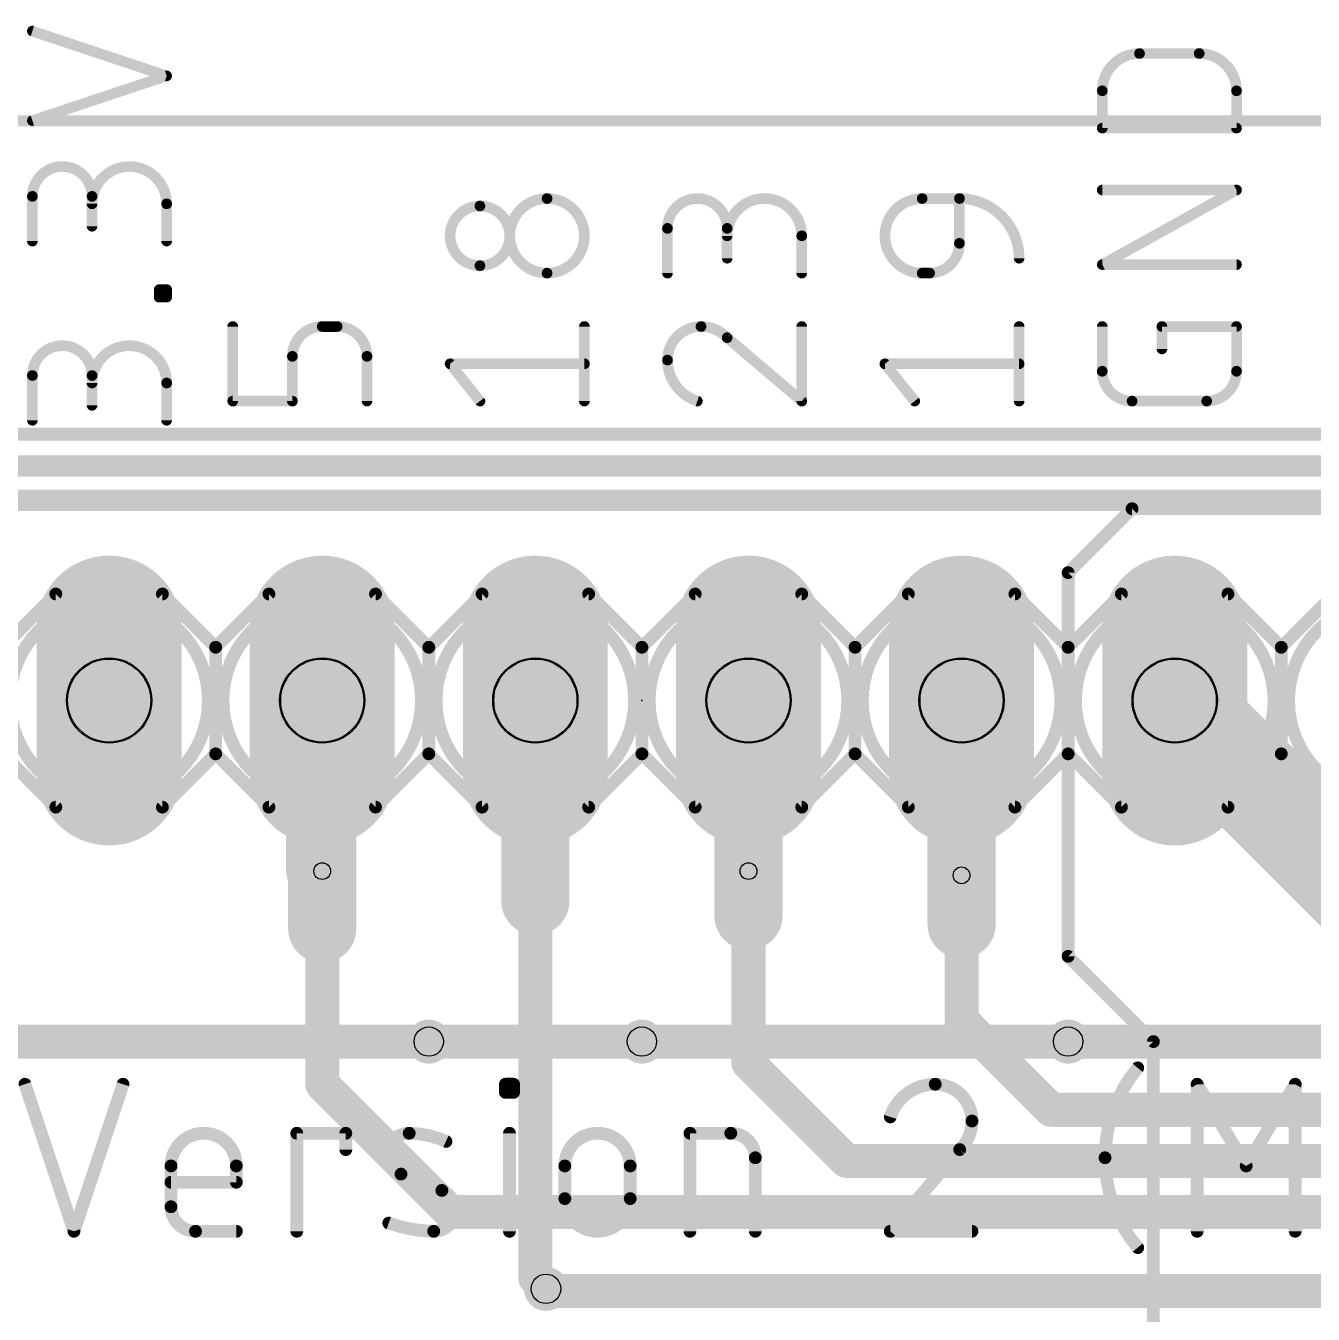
# Model space of a CAD drawing. Extents: x 6 to 264, y 30 to 75.
# Drawn here: x 30.25 to 45.59, y 54.92 to 70.27 of the extents above; entities that cross this region are included whole.
import ezdxf

# ---------------------------------------------------------------- set-up
doc = ezdxf.new("R2010")
doc.units = 0
for name, color, linetype in [('1', 12, 'CONTINUOUS'), ('100', 3, 'CONTINUOUS'), ('101', 190, 'CONTINUOUS'), ('16', 132, 'CONTINUOUS'), ('17', 110, 'CONTINUOUS'), ('18', 110, 'CONTINUOUS'), ('20', 31, 'CONTINUOUS'), ('21', 253, 'CONTINUOUS'), ('23', 53, 'CONTINUOUS'), ('25', 253, 'CONTINUOUS'), ('29', 253, 'CONTINUOUS'), ('30', 253, 'CONTINUOUS'), ('44', 253, 'CONTINUOUS'), ('47', 253, 'CONTINUOUS'), ('48', 253, 'CONTINUOUS'), ('51', 253, 'CONTINUOUS')]:
    doc.layers.add(name, color=color, linetype=linetype)

# ---------------------------------------------------------------- blocks, each defined once
blk = doc.blocks.new('RECT')
blk.add_solid([(-0.5, -0.5), (0.5, -0.5), (-0.5, 0.5), (0.5, 0.5)])
blk = doc.blocks.new('LONGP100')
at = {"const_width": 1}
blk.add_lwpolyline([(-0.5, 0), (0.5, 0)], dxfattribs=at)
at = {"const_width": 0.5}
for points in [[(-0.5, 0.25, 1), (-0.5, -0.25)], [(0.5, -0.25, 1), (0.5, 0.25)]]:
    blk.add_lwpolyline(points, format="xyb", dxfattribs=at)
blk = doc.blocks.new('ROUNDV')
at = {"const_width": 0.5}
blk.add_lwpolyline([(0, -0.25, 1), (0, 0.25, 1), (0, -0.25)], format="xyb", dxfattribs=at)

msp = doc.modelspace()

# ---------------------------------------------------------------- linework, layer by layer
at = {"layer": '1'}
for points, const_width in [([(33.782, 60.198), (33.782, 62.23)], 0.8128), ([(38.862, 60.198), (38.862, 62.23)], 0.8128), ([(41.402, 60.1472), (41.402, 62.23)], 0.8128), ([(33.782, 59.5122), (33.782, 60.198)], 0.8128), ([(38.862, 59.6646), (38.862, 60.198)], 0.8128), ([(41.402, 59.563), (41.402, 60.1472)], 0.8128), ([(38.862, 57.912), (38.862, 59.6646)], 0.4064), ([(41.402, 58.42), (41.402, 59.563)], 0.4064), ([(33.782, 57.658), (33.782, 59.5122)], 0.4064), ([(42.4688, 57.3532), (41.402, 58.42)], 0.4064), ([(37.592, 58.166), (35.052, 58.166)], 0.4064), ([(61.214, 58.166), (42.672, 58.166)], 0.4064), ([(40.0304, 56.7436), (38.862, 57.912)], 0.4064), ([(35.306, 56.134), (33.782, 57.658)], 0.4064), ([(186.1029, 57.3532), (42.4688, 57.3532)], 0.4064), ([(186.2836, 56.7436), (40.0304, 56.7436)], 0.4064), ([(186.8678, 56.134), (35.306, 56.134)], 0.4064), ([(36.4744, 55.1942), (36.449, 55.2196)], 0.4064), ([(59.69, 55.1942), (36.4744, 55.1942)], 0.4064)]:
    msp.add_lwpolyline(points, dxfattribs=dict(at, const_width=const_width))
for points, const_width in [([(33.9852, 62.23, 1), (33.5788, 62.23)], 0.4064), ([(39.0652, 62.23, 1), (38.6588, 62.23)], 0.4064), ([(41.6052, 62.23, 1), (41.1988, 62.23)], 0.4064), ([(33.9852, 60.198, 1), (33.5788, 60.198)], 0.4064), ([(39.0652, 60.198, 1), (38.6588, 60.198)], 0.4064), ([(41.6052, 60.1472, 1), (41.1988, 60.1472)], 0.4064), ([(33.5788, 60.198, 1), (33.9852, 60.198)], 0.4064), ([(38.6588, 60.198, 1), (39.0652, 60.198)], 0.4064), ([(41.1988, 60.1472, 1), (41.6052, 60.1472)], 0.4064), ([(38.6588, 59.6646, 1), (39.0652, 59.6646)], 0.4064), ([(38.9636, 59.6646, 1), (38.7604, 59.6646)], 0.2032), ([(41.1988, 59.563, 1), (41.6052, 59.563)], 0.4064), ([(41.5036, 59.563, 1), (41.3004, 59.563)], 0.2032), ([(33.5788, 59.5122, 1), (33.9852, 59.5122)], 0.4064), ([(33.8836, 59.5122, 1), (33.6804, 59.5122)], 0.2032), ([(41.3004, 58.42, 1), (41.5036, 58.42)], 0.2032), ([(41.4738, 58.4918, 1), (41.3302, 58.3482)], 0.2032), ([(35.052, 58.2676, 1), (35.052, 58.0644)], 0.2032), ([(37.592, 58.0644, 1), (37.592, 58.2676)], 0.2032), ([(42.672, 58.2676, 1), (42.672, 58.0644)], 0.2032), ([(38.9338, 57.9838, 1), (38.7902, 57.8402)], 0.2032), ([(38.7604, 57.912, 1), (38.9636, 57.912)], 0.2032), ([(33.6804, 57.658, 1), (33.8836, 57.658)], 0.2032), ([(33.8538, 57.7298, 1), (33.7102, 57.5862)], 0.2032), ([(42.4688, 57.4548, 1), (42.4688, 57.2516)], 0.2032), ([(42.397, 57.2814, 1), (42.5406, 57.425)], 0.2032), ([(40.0304, 56.8452, 1), (40.0304, 56.642)], 0.2032), ([(39.9586, 56.6718, 1), (40.1022, 56.8154)], 0.2032), ([(35.306, 56.2356, 1), (35.306, 56.0324)], 0.2032), ([(35.2342, 56.0622, 1), (35.3778, 56.2058)], 0.2032), ([(36.5208, 55.2914, 1), (36.3772, 55.1478)], 0.2032), ([(36.4744, 55.2958, 1), (36.4744, 55.0926)], 0.2032), ([(36.4026, 55.1224, 1), (36.5462, 55.266)], 0.2032)]:
    msp.add_lwpolyline(points, format="xyb", dxfattribs=dict(at, const_width=const_width))
at = {"layer": '100', "const_width": 0.1524}
msp.add_lwpolyline([(13.4366, 65.405), (61.6966, 65.405)], dxfattribs=at)
for points in [[(31.242, 61.0471, 1), (31.242, 63.4129, 1), (31.242, 61.0471)], [(33.782, 61.0471, 1), (33.782, 63.4129, 1), (33.782, 61.0471)], [(36.322, 61.0471, 1), (36.322, 63.4129, 1), (36.322, 61.0471)], [(38.862, 61.0471, 1), (38.862, 63.4129, 1), (38.862, 61.0471)], [(41.402, 61.0471, 1), (41.402, 63.4129, 1), (41.402, 61.0471)], [(43.942, 61.0471, 1), (43.942, 63.4129, 1), (43.942, 61.0471)], [(46.482, 61.0471, 1), (46.482, 63.4129, 1), (46.482, 61.0471)]]:
    msp.add_lwpolyline(points, format="xyb", dxfattribs=at)
at = {"layer": '101', "const_width": 0.1524}
msp.add_lwpolyline([(13.4366, 65.405), (61.6966, 65.405)], dxfattribs=at)
at = {"layer": '16'}
for points, const_width in [([(192.4558, 65.024), (25.6032, 65.024)], 0.254), ([(190.119, 64.6176), (27.559, 64.6176)], 0.254), ([(43.434, 64.516), (42.672, 63.754)], 0.1524), ([(46.8884, 64.516), (43.434, 64.516)], 0.1524), ([(42.672, 63.754), (42.672, 59.182)], 0.1524), ([(43.942, 62.1792), (43.942, 62.23)], 1.27), ([(46.482, 59.6392), (43.942, 62.1792)], 1.27), ([(36.322, 59.8424), (36.322, 62.23)], 0.8128), ([(38.862, 61.468), (38.8366, 61.4934)], 0.8128), ([(38.862, 60.198), (38.862, 61.468)], 0.8128), ([(33.7566, 60.2234), (33.7566, 61.1378)], 0.8128), ([(41.402, 60.1472), (41.402, 61.1378)], 0.8128), ([(33.782, 60.198), (33.7566, 60.2234)], 0.8128), ([(36.322, 55.3466), (36.322, 59.8424)], 0.4064), ([(42.672, 59.182), (43.688, 58.166)], 0.1524), ([(35.052, 58.166), (29.464, 58.166)], 0.4064), ([(42.672, 58.166), (37.592, 58.166)], 0.4064), ([(43.688, 58.166), (43.688, 50.4698)], 0.1524), ([(36.449, 55.2196), (36.322, 55.3466)], 0.4064)]:
    msp.add_lwpolyline(points, dxfattribs=dict(at, const_width=const_width))
for points, const_width in [([(43.434, 64.5541, 1), (43.434, 64.4779)], 0.0762), ([(43.4609, 64.4891, 1), (43.4071, 64.5429)], 0.0762), ([(42.7101, 63.754, 1), (42.6339, 63.754)], 0.0762), ([(42.6451, 63.7809, 1), (42.6989, 63.7271)], 0.0762), ([(44.2595, 62.23, 1), (43.6245, 62.23)], 0.635), ([(44.1665, 62.4037, 1), (43.7175, 61.9547)], 0.635), ([(36.5252, 62.23, 1), (36.1188, 62.23)], 0.4064), ([(43.6245, 62.1792, 1), (44.2595, 62.1792)], 0.635), ([(38.9803, 61.6371, 1), (38.6929, 61.3497)], 0.4064), ([(39.0652, 61.468, 1), (38.6588, 61.468)], 0.4064), ([(38.7183, 61.3243, 1), (39.0057, 61.6117)], 0.4064), ([(33.9598, 61.1378, 1), (33.5534, 61.1378)], 0.4064), ([(41.6052, 61.1378, 1), (41.1988, 61.1378)], 0.4064), ([(33.9003, 60.3671, 1), (33.6129, 60.0797)], 0.4064), ([(33.6383, 60.0543, 1), (33.9257, 60.3417)], 0.4064), ([(33.5534, 60.2234, 1), (33.9598, 60.2234)], 0.4064), ([(38.6588, 60.198, 1), (39.0652, 60.198)], 0.4064), ([(41.1988, 60.1472, 1), (41.6052, 60.1472)], 0.4064), ([(36.1188, 59.8424, 1), (36.5252, 59.8424)], 0.4064), ([(36.4236, 59.8424, 1), (36.2204, 59.8424)], 0.2032), ([(42.6339, 59.182, 1), (42.7101, 59.182)], 0.0762), ([(42.6989, 59.2089, 1), (42.6451, 59.1551)], 0.0762), ([(35.052, 58.0644, 1), (35.052, 58.2676)], 0.2032), ([(37.592, 58.2676, 1), (37.592, 58.0644)], 0.2032), ([(42.672, 58.0644, 1), (42.672, 58.2676)], 0.2032), ([(43.7261, 58.166, 1), (43.6499, 58.166)], 0.0762), ([(43.6611, 58.1391, 1), (43.7149, 58.1929)], 0.0762), ([(36.2204, 55.3466, 1), (36.4236, 55.3466)], 0.2032), ([(36.3938, 55.4184, 1), (36.2502, 55.2748)], 0.2032), ([(36.3772, 55.1478, 1), (36.5208, 55.2914)], 0.2032)]:
    msp.add_lwpolyline(points, format="xyb", dxfattribs=dict(at, const_width=const_width))
at = {"layer": '20', "const_width": 0.1524}
msp.add_lwpolyline([(181.3306, 65.405), (13.4366, 65.405)], dxfattribs=at)
at = {"layer": '20'}
for centre in [(31.242, 62.23), (33.782, 62.23), (36.322, 62.23), (38.862, 62.23), (41.402, 62.23), (43.942, 62.23)]:
    msp.add_circle(centre, 0.4953, dxfattribs=at)
at = {"layer": '21', "const_width": 0.1524}
for points in [[(29.972, 62.865), (30.607, 63.5)], [(30.607, 63.5), (31.877, 63.5)], [(31.877, 63.5), (32.512, 62.865)], [(32.512, 62.865), (33.147, 63.5)], [(33.147, 63.5), (34.417, 63.5)], [(34.417, 63.5), (35.052, 62.865)], [(35.687, 63.5), (35.052, 62.865)], [(35.687, 63.5), (36.957, 63.5)], [(36.957, 63.5), (37.592, 62.865)], [(37.592, 62.865), (38.227, 63.5)], [(38.227, 63.5), (39.497, 63.5)], [(39.497, 63.5), (40.132, 62.865)], [(40.132, 62.865), (40.767, 63.5)], [(40.767, 63.5), (42.037, 63.5)], [(42.037, 63.5), (42.672, 62.865)], [(43.307, 63.5), (42.672, 62.865)], [(43.307, 63.5), (44.577, 63.5)], [(44.577, 63.5), (45.212, 62.865)], [(45.212, 62.865), (45.847, 63.5)], [(32.512, 62.865), (32.512, 61.595)], [(35.052, 62.865), (35.052, 61.595)], [(37.592, 62.865), (37.592, 61.595)], [(40.132, 62.865), (40.132, 61.595)], [(42.672, 62.865), (42.672, 61.595)], [(45.212, 62.865), (45.212, 61.595)], [(30.607, 60.96), (29.972, 61.595)], [(32.512, 61.595), (31.877, 60.96)], [(33.147, 60.96), (32.512, 61.595)], [(35.052, 61.595), (34.417, 60.96)], [(35.052, 61.595), (35.687, 60.96)], [(37.592, 61.595), (36.957, 60.96)], [(38.227, 60.96), (37.592, 61.595)], [(40.132, 61.595), (39.497, 60.96)], [(40.767, 60.96), (40.132, 61.595)], [(42.672, 61.595), (42.037, 60.96)], [(42.672, 61.595), (43.307, 60.96)], [(45.212, 61.595), (44.577, 60.96)], [(45.847, 60.96), (45.212, 61.595)], [(31.877, 60.96), (30.607, 60.96)], [(34.417, 60.96), (33.147, 60.96)], [(36.957, 60.96), (35.687, 60.96)], [(39.497, 60.96), (38.227, 60.96)], [(42.037, 60.96), (40.767, 60.96)], [(44.577, 60.96), (43.307, 60.96)]]:
    msp.add_lwpolyline(points, dxfattribs=at)
at = {"layer": '21', "const_width": 0.0762}
for points in [[(30.607, 63.5381, 1), (30.607, 63.4619)], [(30.6339, 63.4731, 1), (30.5801, 63.5269)], [(31.9039, 63.5269, 1), (31.8501, 63.4731)], [(31.877, 63.4619, 1), (31.877, 63.5381)], [(33.147, 63.5381, 1), (33.147, 63.4619)], [(33.1739, 63.4731, 1), (33.1201, 63.5269)], [(34.4439, 63.5269, 1), (34.3901, 63.4731)], [(34.417, 63.4619, 1), (34.417, 63.5381)], [(35.687, 63.5381, 1), (35.687, 63.4619)], [(35.7139, 63.4731, 1), (35.6601, 63.5269)], [(36.9839, 63.5269, 1), (36.9301, 63.4731)], [(36.957, 63.4619, 1), (36.957, 63.5381)], [(38.227, 63.5381, 1), (38.227, 63.4619)], [(38.2539, 63.4731, 1), (38.2001, 63.5269)], [(39.5239, 63.5269, 1), (39.4701, 63.4731)], [(39.497, 63.4619, 1), (39.497, 63.5381)], [(40.767, 63.5381, 1), (40.767, 63.4619)], [(40.7939, 63.4731, 1), (40.7401, 63.5269)], [(42.0639, 63.5269, 1), (42.0101, 63.4731)], [(42.037, 63.4619, 1), (42.037, 63.5381)], [(43.307, 63.5381, 1), (43.307, 63.4619)], [(43.3339, 63.4731, 1), (43.2801, 63.5269)], [(44.6039, 63.5269, 1), (44.5501, 63.4731)], [(44.577, 63.4619, 1), (44.577, 63.5381)], [(32.5501, 62.865, 1), (32.4739, 62.865)], [(32.4851, 62.8919, 1), (32.5389, 62.8381)], [(32.4851, 62.8381, 1), (32.5389, 62.8919)], [(35.0901, 62.865, 1), (35.0139, 62.865)], [(35.0251, 62.8919, 1), (35.0789, 62.8381)], [(35.0251, 62.8381, 1), (35.0789, 62.8919)], [(37.6301, 62.865, 1), (37.5539, 62.865)], [(37.5651, 62.8919, 1), (37.6189, 62.8381)], [(37.5651, 62.8381, 1), (37.6189, 62.8919)], [(40.1701, 62.865, 1), (40.0939, 62.865)], [(40.1051, 62.8919, 1), (40.1589, 62.8381)], [(40.1051, 62.8381, 1), (40.1589, 62.8919)], [(42.7101, 62.865, 1), (42.6339, 62.865)], [(42.6451, 62.8919, 1), (42.6989, 62.8381)], [(42.6451, 62.8381, 1), (42.6989, 62.8919)], [(45.2501, 62.865, 1), (45.1739, 62.865)], [(45.1851, 62.8919, 1), (45.2389, 62.8381)], [(45.1851, 62.8381, 1), (45.2389, 62.8919)], [(32.4739, 61.595, 1), (32.5501, 61.595)], [(32.5389, 61.6219, 1), (32.4851, 61.5681)], [(32.5389, 61.5681, 1), (32.4851, 61.6219)], [(35.0139, 61.595, 1), (35.0901, 61.595)], [(35.0789, 61.6219, 1), (35.0251, 61.5681)], [(35.0789, 61.5681, 1), (35.0251, 61.6219)], [(37.5539, 61.595, 1), (37.6301, 61.595)], [(37.6189, 61.6219, 1), (37.5651, 61.5681)], [(37.6189, 61.5681, 1), (37.5651, 61.6219)], [(40.0939, 61.595, 1), (40.1701, 61.595)], [(40.1589, 61.6219, 1), (40.1051, 61.5681)], [(40.1589, 61.5681, 1), (40.1051, 61.6219)], [(42.6339, 61.595, 1), (42.7101, 61.595)], [(42.6989, 61.6219, 1), (42.6451, 61.5681)], [(42.6989, 61.5681, 1), (42.6451, 61.6219)], [(45.1739, 61.595, 1), (45.2501, 61.595)], [(45.2389, 61.6219, 1), (45.1851, 61.5681)], [(45.2389, 61.5681, 1), (45.1851, 61.6219)], [(30.607, 60.9981, 1), (30.607, 60.9219)], [(30.5801, 60.9331, 1), (30.6339, 60.9869)], [(31.8501, 60.9869, 1), (31.9039, 60.9331)], [(31.877, 60.9219, 1), (31.877, 60.9981)], [(33.147, 60.9981, 1), (33.147, 60.9219)], [(33.1201, 60.9331, 1), (33.1739, 60.9869)], [(34.3901, 60.9869, 1), (34.4439, 60.9331)], [(34.417, 60.9219, 1), (34.417, 60.9981)], [(35.687, 60.9981, 1), (35.687, 60.9219)], [(35.6601, 60.9331, 1), (35.7139, 60.9869)], [(36.9301, 60.9869, 1), (36.9839, 60.9331)], [(36.957, 60.9219, 1), (36.957, 60.9981)], [(38.227, 60.9981, 1), (38.227, 60.9219)], [(38.2001, 60.9331, 1), (38.2539, 60.9869)], [(39.4701, 60.9869, 1), (39.5239, 60.9331)], [(39.497, 60.9219, 1), (39.497, 60.9981)], [(40.767, 60.9981, 1), (40.767, 60.9219)], [(40.7401, 60.9331, 1), (40.7939, 60.9869)], [(42.0101, 60.9869, 1), (42.0639, 60.9331)], [(42.037, 60.9219, 1), (42.037, 60.9981)], [(43.307, 60.9981, 1), (43.307, 60.9219)], [(43.2801, 60.9331, 1), (43.3339, 60.9869)], [(44.5501, 60.9869, 1), (44.6039, 60.9331)], [(44.577, 60.9219, 1), (44.577, 60.9981)]]:
    msp.add_lwpolyline(points, format="xyb", dxfattribs=at)
at = {"layer": '23'}
msp.add_point((37.592, 62.23), dxfattribs=at)
at = {"layer": '25'}
for points, const_width in [([(43.5011, 57.8527, 0.1762), (43.1116, 56.7817)], 0.1524), ([(43.5303, 57.8283, 1), (43.4719, 57.8772)], 0.0762), ([(30.2749, 57.67, 1), (30.2026, 57.646)], 0.0762), ([(31.4433, 57.646, 1), (31.371, 57.67)], 0.0762), ([(36.0032, 57.658, 1), (35.927, 57.658)], 0.0762), ([(35.9651, 57.6961, 1), (35.9651, 57.6199)], 0.0762), ([(36.1005, 57.658, 1), (36.0243, 57.658)], 0.0762), ([(36.0624, 57.6199, 1), (36.0624, 57.6961)], 0.0762), ([(41.0875, 57.658, 0.3252), (40.552, 57.2685)], 0.1524), ([(41.5257, 57.2199, 0.4142), (41.0875, 57.658)], 0.1524), ([(41.0875, 57.6961, 1), (41.0875, 57.6199)], 0.0762), ([(41.0875, 57.6199, 1), (41.0875, 57.6961)], 0.0762), ([(44.2478, 57.658, 1), (44.1716, 57.658)], 0.0762), ([(44.2423, 57.6776, 1), (44.177, 57.6384)], 0.0762), ([(45.4162, 57.658, 1), (45.34, 57.658)], 0.0762), ([(45.4107, 57.6384, 1), (45.3454, 57.6776)], 0.0762), ([(35.9651, 57.5987, 1), (35.9651, 57.5225)], 0.0762), ([(35.927, 57.5606, 1), (36.0032, 57.5606)], 0.0762), ([(36.0243, 57.5606, 1), (36.1005, 57.5606)], 0.0762), ([(36.0624, 57.5225, 1), (36.0624, 57.5987)], 0.0762), ([(40.5158, 57.2803, 1), (40.5883, 57.2568)], 0.0762), ([(41.3796, 56.8791, 0.2053), (41.5257, 57.2199)], 0.1524), ([(41.5638, 57.2198, 1), (41.4876, 57.2199)], 0.0762), ([(32.7586, 56.6843, 1), (31.9797, 56.6843)], 0.1524), ([(33.5169, 57.0738, 1), (33.4407, 57.0738)], 0.0762), ([(33.4788, 57.1119, 1), (33.4788, 57.0357)], 0.0762), ([(34.1011, 57.0738, 1), (34.0249, 57.0738)], 0.0762), ([(34.063, 57.0357, 1), (34.063, 57.1119)], 0.0762), ([(34.8185, 57.0738, 0.8318), (34.7211, 56.587)], 0.1524), ([(35.2566, 56.9764, 0.1025), (34.8185, 57.0738)], 0.1524), ([(34.819, 57.1119, 1), (34.818, 57.0357)], 0.0762), ([(34.818, 57.0357, 1), (34.819, 57.1119)], 0.0762), ([(36.0518, 57.0738, 1), (35.9756, 57.0738)], 0.0762), ([(37.4524, 56.6843, 1), (36.6735, 56.6843)], 0.1524), ([(38.2025, 57.0738, 1), (38.1263, 57.0738)], 0.0762), ([(38.1644, 57.1119, 1), (38.1644, 57.0357)], 0.0762), ([(38.9434, 56.7817, 0.4142), (38.6513, 57.0738)], 0.1524), ([(38.6513, 57.1119, 1), (38.6513, 57.0357)], 0.0762), ([(38.6513, 57.0357, 1), (38.6513, 57.1119)], 0.0762), ([(41.4876, 57.2199, 1), (41.5638, 57.2199)], 0.0762), ([(35.241, 56.9417, 1), (35.2723, 57.0112)], 0.0762), ([(34.0249, 56.8791, 1), (34.1011, 56.8791)], 0.0762), ([(38.9815, 56.7817, 1), (38.9053, 56.7817)], 0.0762), ([(38.9053, 56.7817, 1), (38.9815, 56.7817)], 0.0762), ([(41.3534, 56.9067, 1), (41.4059, 56.8515)], 0.0762), ([(41.4087, 56.8544, 1), (41.3506, 56.9037)], 0.0762), ([(43.1116, 56.7817, 0.1762), (43.5011, 55.7107)], 0.1524), ([(43.1497, 56.7817, 1), (43.0735, 56.7817)], 0.0762), ([(43.0735, 56.7817, 1), (43.1497, 56.7817)], 0.0762), ([(32.0178, 56.6843, 1), (31.9416, 56.6843)], 0.0762), ([(31.9416, 56.6843, 1), (32.0178, 56.6843)], 0.0762), ([(32.7967, 56.6843, 1), (32.7205, 56.6843)], 0.0762), ([(32.7205, 56.6843, 1), (32.7967, 56.6843)], 0.0762), ([(34.7353, 56.6223, 1), (34.707, 56.5516)], 0.0762), ([(34.707, 56.5516, 1), (34.7353, 56.6223)], 0.0762), ([(36.7116, 56.6843, 1), (36.6354, 56.6843)], 0.0762), ([(36.6354, 56.6843, 1), (36.7116, 56.6843)], 0.0762), ([(37.4905, 56.6843, 1), (37.4143, 56.6843)], 0.0762), ([(37.4143, 56.6843, 1), (37.4905, 56.6843)], 0.0762), ([(44.7612, 56.7039, 1), (44.8265, 56.6647)], 0.0762), ([(44.7612, 56.6647, 1), (44.8265, 56.7039)], 0.0762), ([(31.9797, 56.5277, 1), (31.9797, 56.4515)], 0.0762), ([(32.7205, 56.4896, 1), (32.7967, 56.4896)], 0.0762), ([(32.7586, 56.4515, 1), (32.7586, 56.5277)], 0.0762), ([(35.1106, 55.9054, 0.8318), (35.208, 56.3922)], 0.1524), ([(35.2221, 56.4276, 1), (35.1938, 56.3569)], 0.0762), ([(35.1938, 56.3569, 1), (35.2221, 56.4276)], 0.0762), ([(36.6735, 56.2949, 1), (37.4524, 56.2949)], 0.1524), ([(36.7116, 56.2949, 1), (36.6354, 56.2949)], 0.0762), ([(37.4905, 56.2949, 1), (37.4143, 56.2949)], 0.0762), ([(31.9797, 56.1975, 0.4142), (32.2718, 55.9054)], 0.1524), ([(32.0178, 56.1975, 1), (31.9416, 56.1975)], 0.0762), ([(31.9416, 56.1975, 1), (32.0178, 56.1975)], 0.0762), ([(36.6354, 56.2949, 1), (36.7116, 56.2949)], 0.0762), ([(37.4143, 56.2949, 1), (37.4905, 56.2949)], 0.0762), ([(34.5751, 56.0028, 0.083), (35.1106, 55.9054)], 0.1524), ([(34.588, 56.0386, 1), (34.5622, 55.9669)], 0.0762), ([(30.7868, 55.9174, 1), (30.8591, 55.8934)], 0.0762), ([(30.7868, 55.8934, 1), (30.8591, 55.9174)], 0.0762), ([(32.2718, 55.9435, 1), (32.2718, 55.8673)], 0.0762), ([(32.2718, 55.8673, 1), (32.2718, 55.9435)], 0.0762), ([(32.7586, 55.8673, 1), (32.7586, 55.9435)], 0.0762), ([(33.4407, 55.9054, 1), (33.5169, 55.9054)], 0.0762), ([(35.1111, 55.9435, 1), (35.1101, 55.8673)], 0.0762), ([(35.1101, 55.8673, 1), (35.1111, 55.9435)], 0.0762), ([(35.9756, 55.9054, 1), (36.0518, 55.9054)], 0.0762), ([(38.1263, 55.9054, 1), (38.2025, 55.9054)], 0.0762), ([(38.9053, 55.9054, 1), (38.9815, 55.9054)], 0.0762), ([(40.552, 55.9435, 1), (40.552, 55.8673)], 0.0762), ([(40.523, 55.9301, 1), (40.581, 55.8807)], 0.0762), ([(41.5257, 55.8673, 1), (41.5257, 55.9435)], 0.0762), ([(44.1716, 55.9054, 1), (44.2478, 55.9054)], 0.0762), ([(45.34, 55.9054, 1), (45.4162, 55.9054)], 0.0762), ([(43.4719, 55.6862, 1), (43.5303, 55.7351)], 0.0762)]:
    msp.add_lwpolyline(points, format="xyb", dxfattribs=dict(at, const_width=const_width))
at = {"layer": '25', "const_width": 0.1524}
for points in [[(30.2388, 57.658), (30.823, 55.9054)], [(30.823, 55.9054), (31.4072, 57.658)], [(35.9651, 57.5606), (35.9651, 57.658)], [(35.9651, 57.658), (36.0624, 57.658)], [(36.0624, 57.658), (36.0624, 57.5606)], [(44.2097, 55.9054), (44.2097, 57.658)], [(44.2097, 57.658), (44.7939, 56.6843)], [(44.7939, 56.6843), (45.3781, 57.658)], [(45.3781, 57.658), (45.3781, 55.9054)], [(36.0624, 57.5606), (35.9651, 57.5606)], [(33.4788, 55.9054), (33.4788, 57.0738)], [(33.4788, 57.0738), (34.063, 57.0738)], [(34.063, 57.0738), (34.063, 56.8791)], [(36.0137, 55.9054), (36.0137, 57.0738)], [(38.1644, 55.9054), (38.1644, 57.0738)], [(38.1644, 57.0738), (38.6513, 57.0738)], [(38.9434, 56.7817), (38.9434, 55.9054)], [(41.3796, 56.8791), (40.552, 55.9054)], [(31.9797, 56.1975), (31.9797, 56.6843)], [(32.7586, 56.6843), (32.7586, 56.4896)], [(35.208, 56.3922), (34.7211, 56.587)], [(36.6735, 56.2949), (36.6735, 56.6843)], [(37.4524, 56.6843), (37.4524, 56.2949)], [(32.7586, 56.4896), (31.9797, 56.4896)], [(32.7586, 55.9054), (32.2718, 55.9054)], [(40.552, 55.9054), (41.5257, 55.9054)]]:
    msp.add_lwpolyline(points, dxfattribs=at)
at = {"layer": '29', "const_width": 0.5969}
for points in [[(31.242, 61.9316, 1), (31.242, 62.5285, 1), (31.242, 61.9316)], [(33.782, 61.9316, 1), (33.782, 62.5285, 1), (33.782, 61.9316)], [(36.322, 61.9316, 1), (36.322, 62.5285, 1), (36.322, 61.9316)], [(38.862, 61.9316, 1), (38.862, 62.5285, 1), (38.862, 61.9316)], [(41.402, 61.9316, 1), (41.402, 62.5285, 1), (41.402, 61.9316)], [(43.942, 61.9316, 1), (43.942, 62.5285, 1), (43.942, 61.9316)]]:
    msp.add_lwpolyline(points, format="xyb", dxfattribs=at)
at = {"layer": '30', "const_width": 0.5969}
for points in [[(31.242, 61.9316, 1), (31.242, 62.5285, 1), (31.242, 61.9316)], [(33.782, 61.9316, 1), (33.782, 62.5285, 1), (33.782, 61.9316)], [(36.322, 61.9316, 1), (36.322, 62.5285, 1), (36.322, 61.9316)], [(38.862, 61.9316, 1), (38.862, 62.5285, 1), (38.862, 61.9316)], [(41.402, 61.9316, 1), (41.402, 62.5285, 1), (41.402, 61.9316)], [(43.942, 61.9316, 1), (43.942, 62.5285, 1), (43.942, 61.9316)]]:
    msp.add_lwpolyline(points, format="xyb", dxfattribs=at)
at = {"layer": '44'}
for centre, radius in [((31.242, 62.23), 0.508), ((33.782, 62.23), 0.508), ((36.322, 62.23), 0.508), ((38.862, 62.23), 0.508), ((41.402, 62.23), 0.508), ((43.942, 62.23), 0.508), ((33.782, 60.198), 0.1), ((38.862, 60.198), 0.1), ((41.402, 60.1472), 0.1), ((35.052, 58.166), 0.175), ((37.592, 58.166), 0.175), ((42.672, 58.166), 0.175), ((36.449, 55.2196), 0.175)]:
    msp.add_circle(centre, radius, dxfattribs=at)
at = {"layer": '47', "const_width": 0.13}
msp.add_lwpolyline([(263.3838, 69.1388), (12.4856, 69.1388)], dxfattribs=at)
at = {"layer": '48', "const_width": 0.127}
for points in [[(31.9278, 69.6747), (30.3276, 70.2081)], [(43.5229, 69.9411), (44.2341, 69.9411)], [(30.3276, 69.1413), (31.9278, 69.6747)], [(43.0784, 69.0521), (43.0784, 69.4966)], [(44.6786, 69.4966), (44.6786, 69.0521)], [(44.6786, 69.0521), (43.0784, 69.0521)], [(43.0784, 67.4254), (44.6786, 68.3144)], [(44.6786, 68.3144), (43.0784, 68.3144)], [(30.3276, 67.7052), (30.3276, 68.2386)], [(31.0388, 68.2386), (31.0388, 67.883)], [(31.9278, 67.7052), (31.9278, 68.1497)], [(40.9321, 68.2127), (41.3766, 68.2127)], [(41.3766, 68.2127), (41.3766, 67.6793)], [(37.8968, 67.3237), (37.8968, 67.8571)], [(38.608, 67.8571), (38.608, 67.5015)], [(39.497, 67.3237), (39.497, 67.7682)], [(44.6786, 67.4254), (43.0784, 67.4254)], [(41.021, 67.3237), (40.9321, 67.3237)], [(31.8389, 67.0377), (31.8389, 67.1266)], [(31.8389, 67.1266), (31.9278, 67.1266)], [(31.9278, 67.0377), (31.8389, 67.0377)], [(31.9278, 67.1266), (31.9278, 67.0377)], [(32.7152, 65.7987), (32.7152, 66.6877)], [(33.9598, 66.6877), (33.782, 66.6877)], [(36.9062, 65.7987), (36.9062, 66.6877)], [(39.497, 65.7987), (39.497, 66.6877)], [(42.0878, 65.7987), (42.0878, 66.6877)], [(43.0784, 66.1543), (43.0784, 66.6877)], [(43.7896, 66.421), (43.7896, 66.6877)], [(43.7896, 66.6877), (44.6786, 66.6877)], [(44.6786, 66.6877), (44.6786, 66.1543)], [(38.608, 66.5543), (39.497, 65.7987)], [(33.4264, 66.3321), (33.4264, 65.7987)], [(34.3154, 65.7987), (34.3154, 66.3321)], [(35.6616, 65.7987), (35.306, 66.2432)], [(35.306, 66.2432), (36.9062, 66.2432)], [(40.8432, 65.7987), (40.4876, 66.2432)], [(40.4876, 66.2432), (42.0878, 66.2432)], [(30.3276, 65.5701), (30.3276, 66.1035)], [(31.0388, 66.1035), (31.0388, 65.7479)], [(31.9278, 65.5701), (31.9278, 66.0146)], [(33.4264, 65.7987), (32.7152, 65.7987)], [(44.323, 65.7987), (43.434, 65.7987)]]:
    msp.add_lwpolyline(points, dxfattribs=at)
at = {"layer": '48'}
for points, const_width in [([(30.3376, 70.2382, 1), (30.3176, 70.178)], 0.0635), ([(43.5229, 69.9411, 0.4142), (43.0784, 69.4966)], 0.127), ([(43.5229, 69.9729, 1), (43.5229, 69.9094)], 0.0635), ([(43.5229, 69.9094, 1), (43.5229, 69.9729)], 0.0635), ([(44.6786, 69.4966, 0.4142), (44.2341, 69.9411)], 0.127), ([(44.2341, 69.9729, 1), (44.2341, 69.9094)], 0.0635), ([(44.2341, 69.9094, 1), (44.2341, 69.9729)], 0.0635), ([(31.9378, 69.6446, 1), (31.9178, 69.7048)], 0.0635), ([(31.9178, 69.6446, 1), (31.9378, 69.7048)], 0.0635), ([(43.1102, 69.4966, 1), (43.0466, 69.4966)], 0.0635), ([(44.7104, 69.4966, 1), (44.6469, 69.4966)], 0.0635), ([(43.0466, 69.4966, 1), (43.1102, 69.4966)], 0.0635), ([(44.6469, 69.4966, 1), (44.7104, 69.4966)], 0.0635), ([(30.3176, 69.1714, 1), (30.3376, 69.1112)], 0.0635), ([(43.0784, 69.0839, 1), (43.0784, 69.0204)], 0.0635), ([(44.6786, 69.0204, 1), (44.6786, 69.0839)], 0.0635), ([(43.0466, 69.0521, 1), (43.1102, 69.0521)], 0.0635), ([(44.6469, 69.0521, 1), (44.7104, 69.0521)], 0.0635), ([(31.0388, 68.2386, 1), (30.3276, 68.2386)], 0.127), ([(31.9278, 68.1497, 1), (31.0388, 68.1497)], 0.127), ([(43.0784, 68.3462, 1), (43.0784, 68.2827)], 0.0635), ([(44.694, 68.2867, 1), (44.6632, 68.3422)], 0.0635), ([(44.6786, 68.2827, 1), (44.6786, 68.3462)], 0.0635), ([(30.3593, 68.2386, 1), (30.2959, 68.2386)], 0.0635), ([(30.2959, 68.2386, 1), (30.3593, 68.2386)], 0.0635), ([(31.0706, 68.2386, 1), (31.0071, 68.2386)], 0.0635), ([(31.0071, 68.2386, 1), (31.0706, 68.2386)], 0.0635), ([(31.0071, 68.1497, 1), (31.0706, 68.1497)], 0.0635), ([(31.9596, 68.1497, 1), (31.8961, 68.1497)], 0.0635), ([(31.8961, 68.1497, 1), (31.9596, 68.1497)], 0.0635), ([(35.6616, 68.1238, 1), (35.6616, 67.4126)], 0.127), ([(35.6616, 68.1556, 1), (35.6616, 68.0921)], 0.0635), ([(35.6616, 67.4126, 1), (35.6616, 68.1238)], 0.127), ([(35.6616, 68.0921, 1), (35.6616, 68.1556)], 0.0635), ([(36.4617, 68.2127, 1), (36.4617, 67.3237)], 0.127), ([(36.4617, 68.2445, 1), (36.4617, 68.181)], 0.0635), ([(36.4617, 67.3237, 1), (36.4617, 68.2127)], 0.127), ([(36.4617, 68.181, 1), (36.4617, 68.2445)], 0.0635), ([(38.608, 67.8571, 1), (37.8968, 67.8571)], 0.127), ([(39.497, 67.7682, 1), (38.608, 67.7682)], 0.127), ([(40.9321, 68.2127, 1), (40.9321, 67.3237)], 0.127), ([(40.9321, 68.2445, 1), (40.9321, 68.181)], 0.0635), ([(40.9321, 68.181, 1), (40.9321, 68.2445)], 0.0635), ([(41.3766, 68.2445, 1), (41.3766, 68.181)], 0.0635), ([(41.4084, 68.2127, 1), (41.3449, 68.2127)], 0.0635), ([(42.0878, 67.5015, 0.4142), (41.3766, 68.2127)], 0.127), ([(41.3766, 68.181, 1), (41.3766, 68.2445)], 0.0635), ([(31.0071, 67.883, 1), (31.0706, 67.883)], 0.0635), ([(37.9286, 67.8571, 1), (37.865, 67.8571)], 0.0635), ([(37.865, 67.8571, 1), (37.9286, 67.8571)], 0.0635), ([(38.6398, 67.8571, 1), (38.5763, 67.8571)], 0.0635), ([(38.5763, 67.8571, 1), (38.6398, 67.8571)], 0.0635), ([(30.2959, 67.7052, 1), (30.3593, 67.7052)], 0.0635), ([(31.8961, 67.7052, 1), (31.9596, 67.7052)], 0.0635), ([(38.5763, 67.7682, 1), (38.6398, 67.7682)], 0.0635), ([(39.5288, 67.7682, 1), (39.4652, 67.7682)], 0.0635), ([(39.4652, 67.7682, 1), (39.5288, 67.7682)], 0.0635), ([(41.021, 67.3237, 0.4142), (41.3766, 67.6793)], 0.127), ([(41.4084, 67.6793, 1), (41.3449, 67.6793)], 0.0635), ([(41.3449, 67.6793, 1), (41.4084, 67.6793)], 0.0635), ([(35.6616, 67.4444, 1), (35.6616, 67.3809)], 0.0635), ([(35.6616, 67.3809, 1), (35.6616, 67.4444)], 0.0635), ([(38.5763, 67.5015, 1), (38.6398, 67.5015)], 0.0635), ([(42.056, 67.5015, 1), (42.1196, 67.5015)], 0.0635), ([(43.0784, 67.4572, 1), (43.0784, 67.3937)], 0.0635), ([(43.063, 67.4532, 1), (43.0938, 67.3977)], 0.0635), ([(44.6786, 67.3937, 1), (44.6786, 67.4572)], 0.0635), ([(36.4617, 67.3555, 1), (36.4617, 67.292)], 0.0635), ([(36.4617, 67.292, 1), (36.4617, 67.3555)], 0.0635), ([(37.865, 67.3237, 1), (37.9286, 67.3237)], 0.0635), ([(39.4652, 67.3237, 1), (39.5288, 67.3237)], 0.0635), ([(40.9321, 67.3555, 1), (40.9321, 67.292)], 0.0635), ([(40.9321, 67.292, 1), (40.9321, 67.3555)], 0.0635), ([(41.021, 67.3555, 1), (41.021, 67.292)], 0.0635), ([(41.021, 67.292, 1), (41.021, 67.3555)], 0.0635), ([(31.8389, 67.1583, 1), (31.8389, 67.0948)], 0.0635), ([(31.8389, 67.0694, 1), (31.8389, 67.0059)], 0.0635), ([(31.8707, 67.1266, 1), (31.8072, 67.1266)], 0.0635), ([(31.9596, 67.1266, 1), (31.8961, 67.1266)], 0.0635), ([(31.9278, 67.0948, 1), (31.9278, 67.1583)], 0.0635), ([(31.9278, 67.0059, 1), (31.9278, 67.0694)], 0.0635), ([(31.8072, 67.0377, 1), (31.8707, 67.0377)], 0.0635), ([(31.8961, 67.0377, 1), (31.9596, 67.0377)], 0.0635), ([(32.747, 66.6877, 1), (32.6835, 66.6877)], 0.0635), ([(33.782, 66.6877, 0.4142), (33.4264, 66.3321)], 0.127), ([(33.782, 66.7195, 1), (33.782, 66.656)], 0.0635), ([(33.782, 66.656, 1), (33.782, 66.7195)], 0.0635), ([(34.3154, 66.3321, 0.4142), (33.9598, 66.6877)], 0.127), ([(33.9598, 66.7195, 1), (33.9598, 66.656)], 0.0635), ([(33.9598, 66.656, 1), (33.9598, 66.7195)], 0.0635), ([(36.938, 66.6877, 1), (36.8744, 66.6877)], 0.0635), ([(38.2968, 66.6877, 0.4142), (37.8968, 66.2876)], 0.127), ([(38.608, 66.5543, 0.2053), (38.2968, 66.6877)], 0.127), ([(38.2969, 66.7194, 1), (38.2968, 66.656)], 0.0635), ([(38.2968, 66.656, 1), (38.2968, 66.7195)], 0.0635), ([(39.5288, 66.6877, 1), (39.4652, 66.6877)], 0.0635), ([(42.1196, 66.6877, 1), (42.056, 66.6877)], 0.0635), ([(43.1102, 66.6877, 1), (43.0466, 66.6877)], 0.0635), ([(43.8214, 66.6877, 1), (43.7578, 66.6877)], 0.0635), ([(43.7896, 66.7195, 1), (43.7896, 66.656)], 0.0635), ([(44.7104, 66.6877, 1), (44.6469, 66.6877)], 0.0635), ([(44.6786, 66.656, 1), (44.6786, 66.7195)], 0.0635), ([(31.0388, 66.1035, 1), (30.3276, 66.1035)], 0.127), ([(31.9278, 66.0146, 1), (31.0388, 66.0146)], 0.127), ([(38.6286, 66.5785, 1), (38.5874, 66.5302)], 0.0635), ([(38.585, 66.5325, 1), (38.631, 66.5762)], 0.0635), ([(33.4582, 66.3321, 1), (33.3946, 66.3321)], 0.0635), ([(33.3946, 66.3321, 1), (33.4582, 66.3321)], 0.0635), ([(34.3472, 66.3321, 1), (34.2837, 66.3321)], 0.0635), ([(34.2837, 66.3321, 1), (34.3472, 66.3321)], 0.0635), ([(37.9286, 66.2876, 1), (37.865, 66.2877)], 0.0635), ([(37.8968, 66.2876, 0.3252), (38.2524, 65.7987)], 0.127), ([(43.7578, 66.421, 1), (43.8214, 66.421)], 0.0635), ([(35.306, 66.275, 1), (35.306, 66.2114)], 0.0635), ([(35.3308, 66.263, 1), (35.2812, 66.2234)], 0.0635), ([(36.9062, 66.2114, 1), (36.9062, 66.275)], 0.0635), ([(37.865, 66.2876, 1), (37.9286, 66.2876)], 0.0635), ([(40.4876, 66.275, 1), (40.4876, 66.2114)], 0.0635), ([(40.5124, 66.263, 1), (40.4628, 66.2234)], 0.0635), ([(42.0878, 66.2114, 1), (42.0878, 66.275)], 0.0635), ([(43.1102, 66.1543, 1), (43.0466, 66.1543)], 0.0635), ([(43.0466, 66.1543, 1), (43.1102, 66.1543)], 0.0635), ([(43.0784, 66.1543, 0.4142), (43.434, 65.7987)], 0.127), ([(44.323, 65.7987, 0.4142), (44.6786, 66.1543)], 0.127), ([(44.7104, 66.1543, 1), (44.6469, 66.1543)], 0.0635), ([(44.6469, 66.1543, 1), (44.7104, 66.1543)], 0.0635), ([(30.3593, 66.1035, 1), (30.2959, 66.1035)], 0.0635), ([(30.2959, 66.1035, 1), (30.3593, 66.1035)], 0.0635), ([(31.0706, 66.1035, 1), (31.0071, 66.1035)], 0.0635), ([(31.0071, 66.1035, 1), (31.0706, 66.1035)], 0.0635), ([(31.0071, 66.0146, 1), (31.0706, 66.0146)], 0.0635), ([(31.9596, 66.0146, 1), (31.8961, 66.0146)], 0.0635), ([(31.8961, 66.0146, 1), (31.9596, 66.0146)], 0.0635), ([(31.0071, 65.7479, 1), (31.0706, 65.7479)], 0.0635), ([(32.7152, 65.8304, 1), (32.7152, 65.7669)], 0.0635), ([(32.6835, 65.7987, 1), (32.747, 65.7987)], 0.0635), ([(33.3946, 65.7987, 1), (33.4582, 65.7987)], 0.0635), ([(33.4264, 65.7669, 1), (33.4264, 65.8304)], 0.0635), ([(34.2837, 65.7987, 1), (34.3472, 65.7987)], 0.0635), ([(35.6368, 65.7789, 1), (35.6864, 65.8185)], 0.0635), ([(36.8744, 65.7987, 1), (36.938, 65.7987)], 0.0635), ([(38.2426, 65.7685, 1), (38.2622, 65.8289)], 0.0635), ([(39.4652, 65.7987, 1), (39.5288, 65.7987)], 0.0635), ([(39.4764, 65.7745, 1), (39.5176, 65.8229)], 0.0635), ([(40.8184, 65.7789, 1), (40.868, 65.8185)], 0.0635), ([(42.056, 65.7987, 1), (42.1196, 65.7987)], 0.0635), ([(43.434, 65.8304, 1), (43.434, 65.7669)], 0.0635), ([(43.434, 65.7669, 1), (43.434, 65.8304)], 0.0635), ([(44.323, 65.8304, 1), (44.323, 65.7669)], 0.0635), ([(44.323, 65.7669, 1), (44.323, 65.8304)], 0.0635), ([(30.2959, 65.5701, 1), (30.3593, 65.5701)], 0.0635), ([(31.8961, 65.5701, 1), (31.9596, 65.5701)], 0.0635)]:
    msp.add_lwpolyline(points, format="xyb", dxfattribs=dict(at, const_width=const_width))

# ---------------------------------------------------------------- block references
at = {"layer": '17', "xscale": 1.524, "yscale": 1.524, "rotation": 90}
for p in [(31.242, 62.23), (31.242, 62.23), (33.782, 62.23), (33.782, 62.23), (36.322, 62.23), (36.322, 62.23), (38.862, 62.23), (38.862, 62.23), (41.402, 62.23), (41.402, 62.23), (43.942, 62.23), (43.942, 62.23)]:
    msp.add_blockref('LONGP100', p, dxfattribs=at)
at = {"layer": '18'}
for p, xscale, yscale in [((33.782, 60.198), 0.3524, 0.3524), ((33.782, 60.198), 0.3524, 0.3524), ((38.862, 60.198), 0.3524, 0.3524), ((38.862, 60.198), 0.3524, 0.3524), ((41.402, 60.1472), 0.3524, 0.3524), ((41.402, 60.1472), 0.3524, 0.3524), ((35.052, 58.166), 0.525, 0.525), ((35.052, 58.166), 0.525, 0.525), ((37.592, 58.166), 0.525, 0.525), ((37.592, 58.166), 0.525, 0.525), ((42.672, 58.166), 0.525, 0.525), ((42.672, 58.166), 0.525, 0.525), ((36.449, 55.2196), 0.525, 0.525), ((36.449, 55.2196), 0.525, 0.525)]:
    msp.add_blockref('ROUNDV', p, dxfattribs=dict(at, xscale=xscale, yscale=yscale))
at = {"layer": '29', "xscale": 1.7272, "yscale": 1.7272, "rotation": 90}
for p in [(31.242, 62.23), (33.782, 62.23), (36.322, 62.23), (38.862, 62.23), (41.402, 62.23), (43.942, 62.23)]:
    msp.add_blockref('LONGP100', p, dxfattribs=at)
at = {"layer": '30', "xscale": 1.7272, "yscale": 1.7272, "rotation": 90}
for p in [(31.242, 62.23), (33.782, 62.23), (36.322, 62.23), (38.862, 62.23), (41.402, 62.23), (43.942, 62.23)]:
    msp.add_blockref('LONGP100', p, dxfattribs=at)
at = {"layer": '51', "xscale": 0.508, "yscale": 0.508}
for p in [(31.242, 62.23), (33.782, 62.23), (36.322, 62.23), (38.862, 62.23), (41.402, 62.23), (43.942, 62.23)]:
    msp.add_blockref('RECT', p, dxfattribs=at)

doc.saveas('drawing.dxf')
